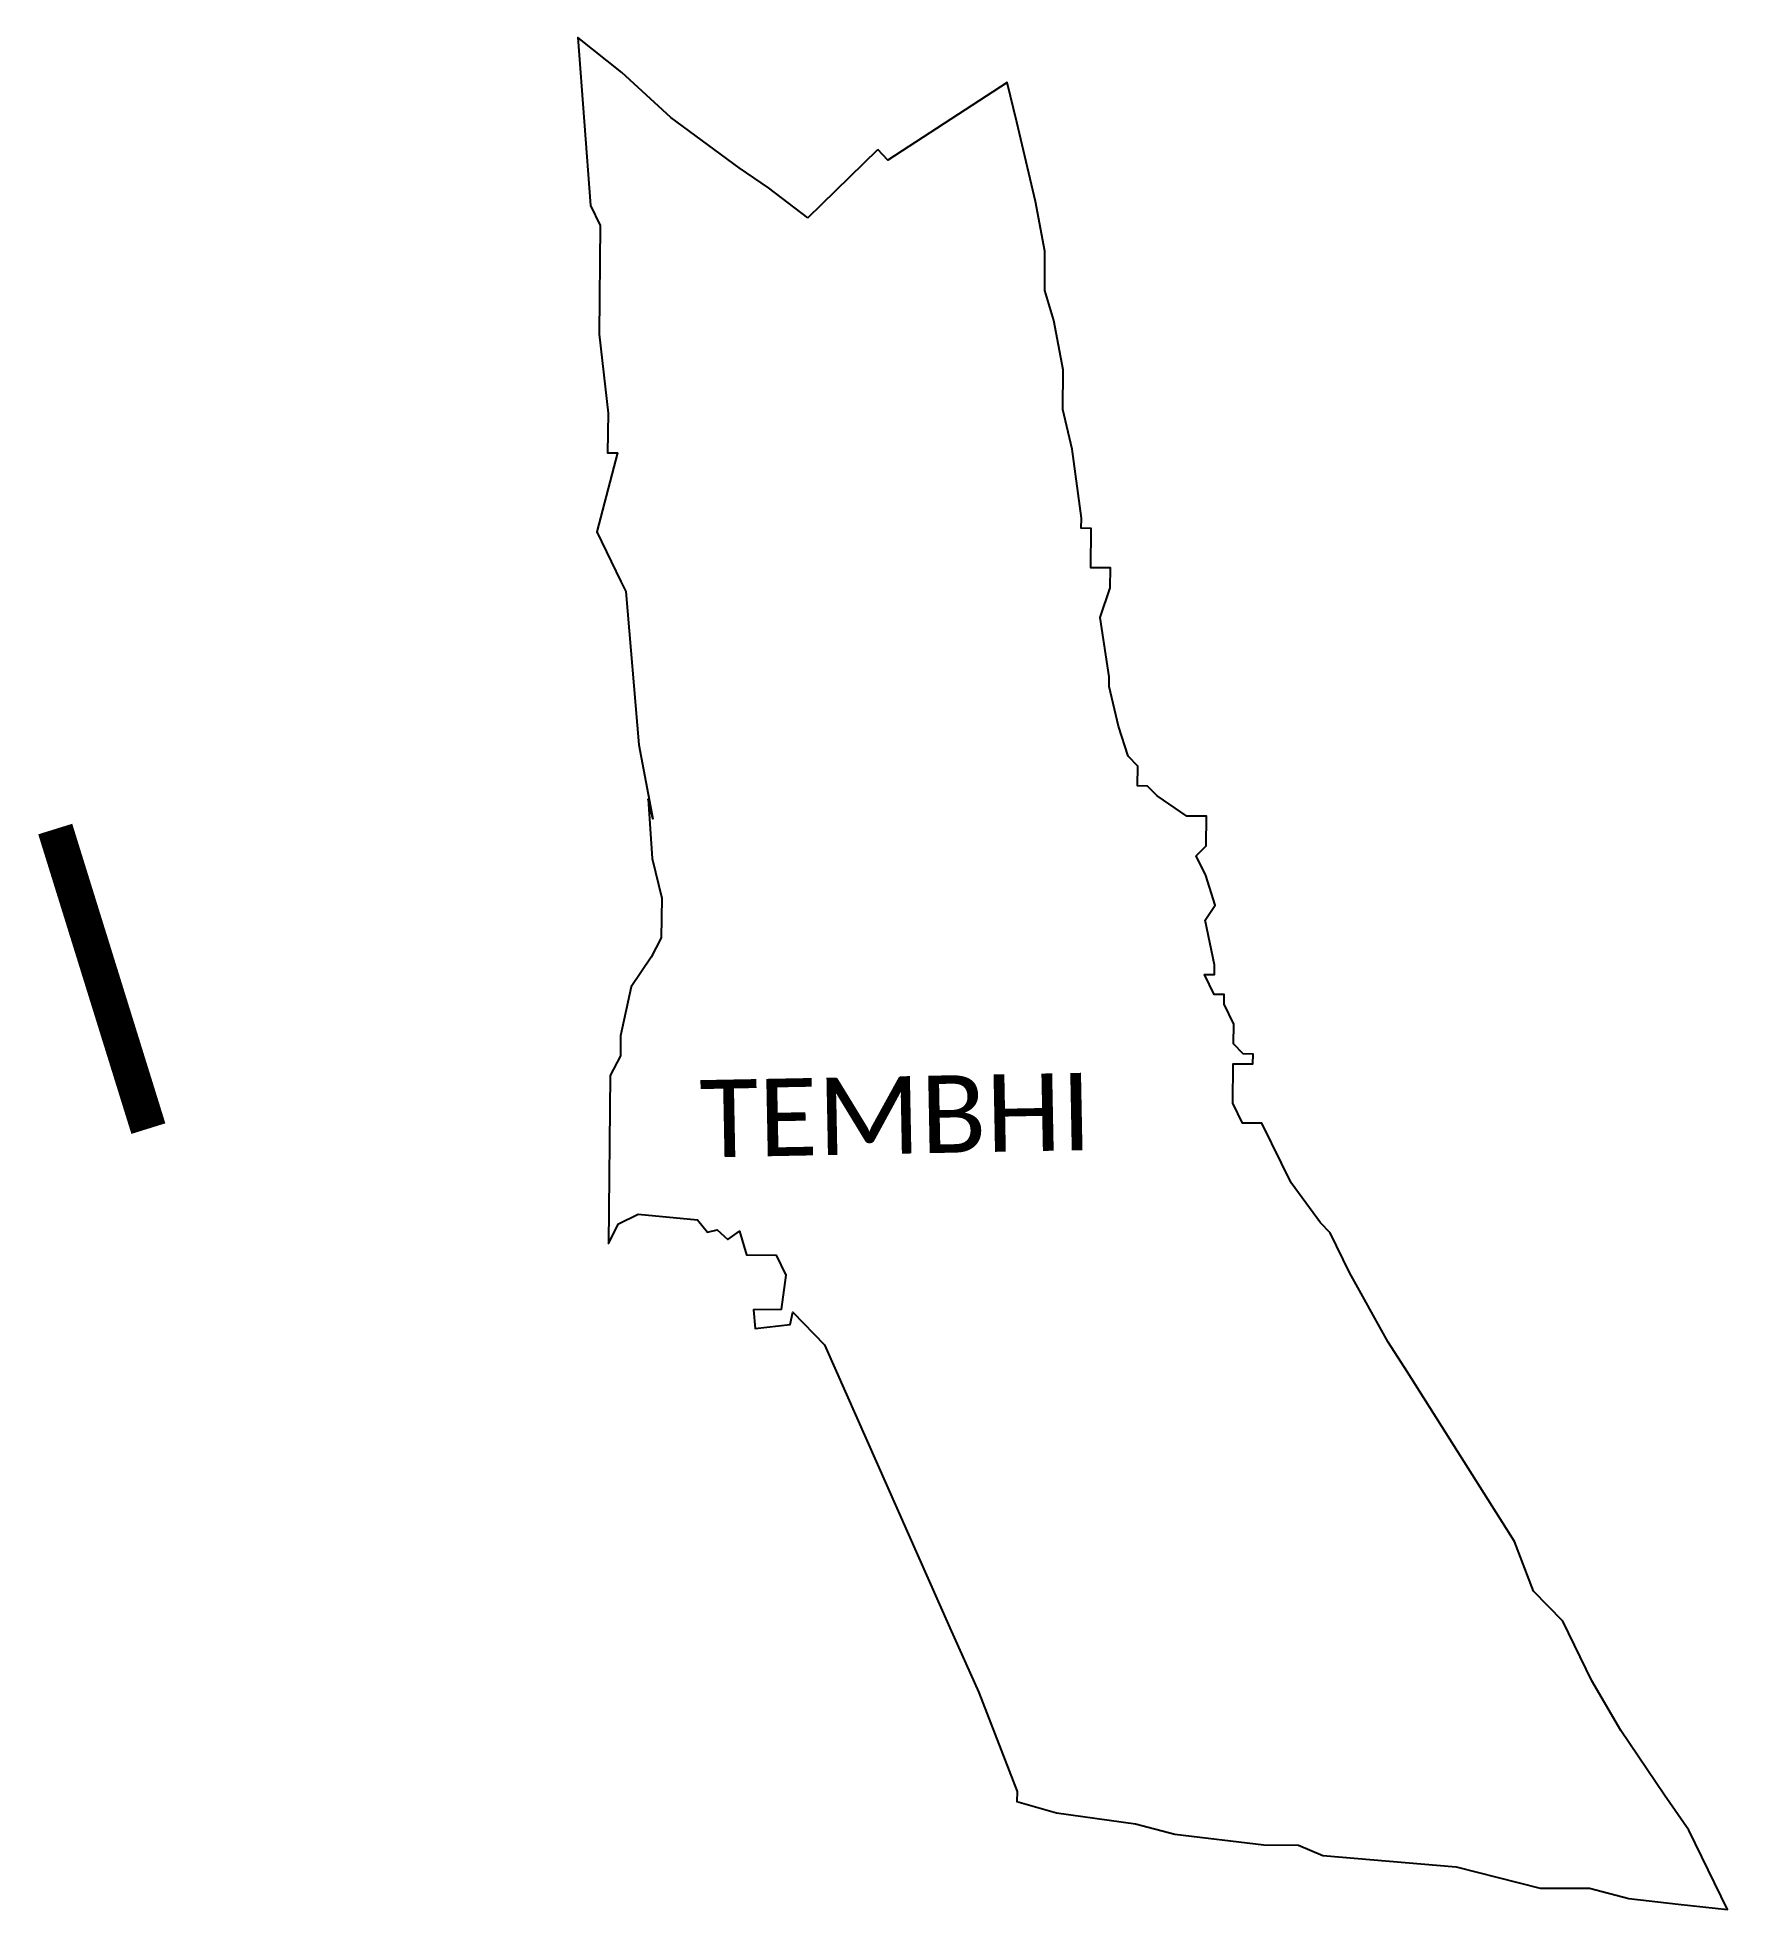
# Model space of a CAD drawing. Header units: metres. Extents: x 257707 to 260083, y 2188872 to 2191503.
import ezdxf

# ---------------------------------------------------------------- set-up
doc = ezdxf.new("R2010")
doc.units = ezdxf.units.M
for name, color, linetype in [('UNPROTECTED DUE TO CREEK', 150, 'Continuous'), ('village', 3, 'Continuous'), ('VILLAGE NAME', 250, 'Continuous')]:
    doc.layers.add(name, color=color, linetype=linetype)
doc.styles.get("Standard").update_dxf_attribs({"font": 'simplex.shx'})

msp = doc.modelspace()

# ---------------------------------------------------------------- linework, layer by layer
at = {"color": 3, "flags": 128}
msp.add_lwpolyline([(258790, 2191248.9), (258888.3, 2191345)], dxfattribs=at)
at = {"layer": 'UNPROTECTED DUE TO CREEK', "const_width": 50, "flags": 128}
msp.add_lwpolyline([(257732.2, 2190390.1), (257863.1, 2189969.1)], dxfattribs=at)
at = {"layer": 'village', "color": 3}
msp.add_lwpolyline([(258790, 2191248.9), (258734.9, 2191291.2), (258693.6, 2191319.4), (258597.2, 2191390), (258528.5, 2191453.3), (258466.6, 2191502.6), (258484.7, 2191266.3), (258498.2, 2191238.4), (258496.5, 2191085.6), (258509.1, 2190974.4), (258508.5, 2190918.8), (258522.4, 2190918.6), (258493.3, 2190807.9), (258513.6, 2190766), (258527.2, 2190738.1), (258534, 2190724.1), (258552.4, 2190508.6), (258572, 2190404.3), (258565.4, 2190432.1), (258571.3, 2190348.7), (258584.6, 2190293), (258584, 2190237.4), (258569.7, 2190209.9), (258541.5, 2190168.5), (258526.8, 2190099.3), (258526.5, 2190071.5), (258512.3, 2190043.8), (258509.6, 2189807.8), (258523.8, 2189835.4), (258551.7, 2189849), (258635, 2189841.1), (258649.1, 2189823.8), (258662.4, 2189827), (258677.7, 2189813.3), (258693.9, 2189825.1), (258703.8, 2189791.7), (258745.5, 2189791.2), (258759.1, 2189763.3), (258752.6, 2189714.8), (258713.6, 2189714.3), (258716.1, 2189688.1), (258765.2, 2189693.8), (258768.9, 2189711.2), (258813.5, 2189665.4), (258989.4, 2189267.6), (259030.1, 2189176.9), (259084, 2189037.4), (259083.8, 2189023.5), (259139.6, 2189007.5), (259250.5, 2188992.3), (259305.9, 2188977.8), (259430.8, 2188962.5), (259479.4, 2188961.9), (259514, 2188947.6), (259701.2, 2188931.5), (259819.1, 2188901.6), (259888.5, 2188901.6), (259943.9, 2188887.1), (260013.2, 2188879.4), (260082.6, 2188871.6), (260028.3, 2188983.4), (259994.2, 2189032.4), (259932.7, 2189123.4), (259891.8, 2189193.3), (259851.1, 2189277.1), (259809.9, 2189319.2), (259783, 2189389), (259632.9, 2189626.9), (259605.6, 2189668.9), (259551.1, 2189766.7), (259524, 2189822.6), (259510.3, 2189836.7), (259469.2, 2189892.7), (259455.7, 2189920.6), (259428, 2189976.8), (259400.7, 2189976.8), (259387.2, 2190004.7), (259387.8, 2190060), (259415.6, 2190060), (259415.8, 2190073.9), (259401.9, 2190074), (259388.1, 2190088.1), (259388.5, 2190115.9), (259374.9, 2190143.8), (259375.1, 2190157.7), (259361.2, 2190157.8), (259347.6, 2190185.8), (259361.5, 2190185.6), (259361.6, 2190199.5), (259348.5, 2190262.2), (259362.6, 2190282.9), (259349.2, 2190324.7), (259335.6, 2190352.6), (259349.7, 2190366.4), (259350.2, 2190408), (259322.4, 2190408.3), (259281, 2190436.6), (259267.3, 2190450.6), (259253.4, 2190450.8), (259253.7, 2190478.6), (259240, 2190492.6), (259226.6, 2190534.5), (259213.3, 2190590.2), (259213.5, 2190604.1), (259200.6, 2190687.5), (259214.9, 2190729.1), (259215.2, 2190757.1), (259187.5, 2190757.1), (259188.1, 2190812.7), (259174.2, 2190812.9), (259174.4, 2190826.8), (259161.6, 2190924.1), (259148.3, 2190979.9), (259149, 2191035.4), (259135.9, 2191105), (259123.2, 2191146.9), (259123.2, 2191202.4), (259110, 2191272), (259096.8, 2191327.7), (259083.6, 2191383.4), (259070.3, 2191439.1), (258902.4, 2191329.9), (258888.3, 2191345)], dxfattribs=at)

# ---------------------------------------------------------------- texts
at = {"layer": 'VILLAGE NAME', "insert": (258637, 2190037.2), "char_height": 108.748, "attachment_point": 1, "rotation": 1.1028}
msp.add_mtext_dynamic_manual_height_columns('{\\fCalibri|b0|i0|c0|p34;TEMBHI}', width=726.929, gutter_width=543.7, heights=[0], dxfattribs=at)

doc.saveas('drawing.dxf')
